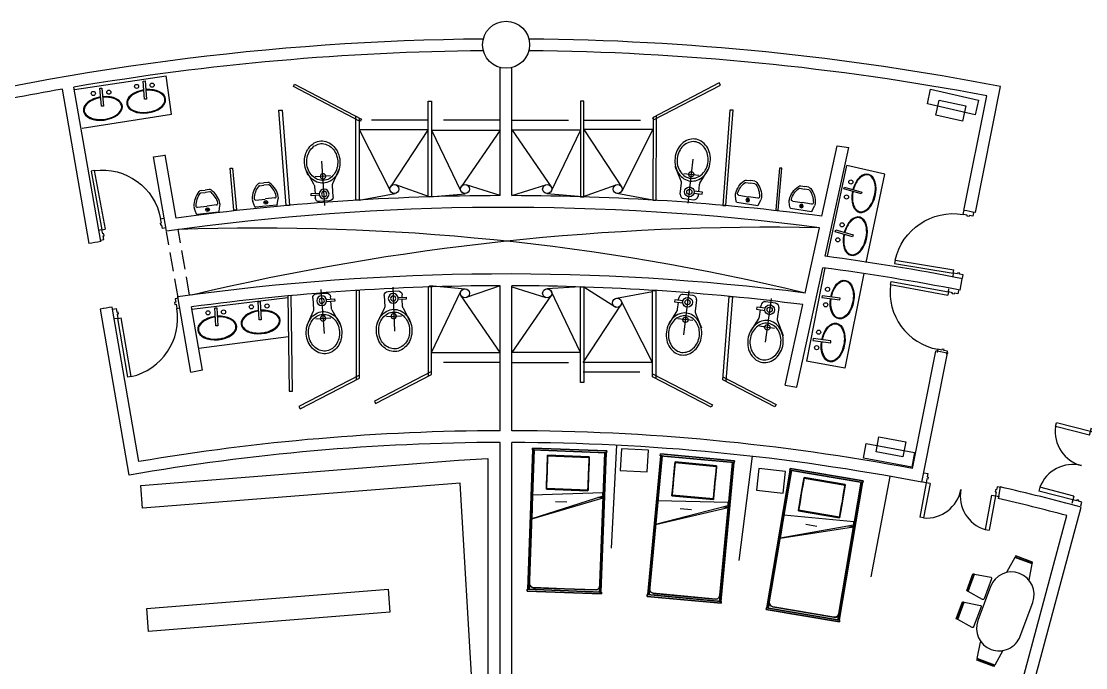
# Model space of a CAD drawing. Header units: millimetres. Extents: x 9 to 248, y 25 to 124.
# Drawn here: x 84.67 to 98.25, y 107.21 to 115.46 of the extents above; entities that cross this region are included whole.
import ezdxf

# ---------------------------------------------------------------- set-up
doc = ezdxf.new("R2010")
doc.units = ezdxf.units.MM
doc.header["$LTSCALE"] = 0.8
doc.header["$MEASUREMENT"] = 0
doc.linetypes.add('0', pattern=[0])
doc.linetypes.add('ACAD_ISO02W100', pattern=[15, 12, -3])
for name, color, linetype in [('CANCELERIA', 30, 'Continuous'), ('COLUMNAS', 5, 'Continuous'), ('cortina', 2, 'ZIGZAG'), ('MSAN', 2, 'Continuous'), ('MUEBLES', 2, 'Continuous'), ('MUROS', 6, 'Continuous')]:
    doc.layers.add(name, color=color, linetype=linetype)
doc.linetypes.add('ZIGZAG', pattern='A,0.00254,-5.08,[131,ltypeshp.shx,S=5.08,R=0,X=-5.08,Y=0],-10.16,[131,ltypeshp.shx,S=5.08,R=180,X=5.08,Y=0],-5.08', length=20.32254)

# ---------------------------------------------------------------- blocks, each defined once
blk = doc.blocks.new('COLUMNA')
at = {"layer": 'COLUMNAS', "ltscale": 0.15}
blk.add_circle((78.551, 72.792), 0.3, dxfattribs=at)
blk = doc.blocks.new('Bett')
at = {"linetype": '0'}
for p, q in [((-0.104, 0.473, 0.456), (0.25, -0.508, 0.456)), ((-0.079, 0.479, 0.456), (-0.079, 0.403, 0.456)), ((1.212, 0.429, 0.456), (1.212, -0.457, 0.456))]:
    blk.add_line(p, q, dxfattribs=at)
at = {"linetype": 'Continuous'}
blk.add_line((1.212, -0.445, 0.456), (1.212, 0.416, 0.456), dxfattribs=at)
blk.add_line((0, -0.027), (0, -0.185))
at = {"linetype": 'Continuous', "extrusion": (-2.44923e-16, -1, 6.12303e-17)}
for points, elevation in [([(-0.635, 0.512, 0.748983), (-0.635, 0.487, -0.748983)], -0.264), ([(-0.635, 0.487, 0.143522), (-0.18, 0.487, 6.967589)], -0.264), ([(-0.18, 0.512, 0.143522), (-0.635, 0.512, 6.967589)], -0.264), ([(-0.18, 0.487, 0.748983), (-0.18, 0.512, 0.143522)], -0.264), ([(-0.635, 0.512, 0.748983), (-0.635, 0.487, -0.748983)], 0.318), ([(-0.18, 0.512, 0.143522), (-0.635, 0.512, 6.967589)], 0.318), ([(-0.635, 0.487, 0.143522), (-0.18, 0.487, 6.967589)], 0.318), ([(-0.18, 0.487, 0.748983), (-0.18, 0.512, 0.143522)], 0.318)]:
    blk.add_lwpolyline(points, format="xyb", dxfattribs=dict(at, elevation=elevation))
at = {"linetype": 'Continuous'}
for points in [[(-0.737, 0.505, 0.81), (-0.712, 0.505, 0.81), (-0.712, 0.505), (-0.737, 0.505)], [(-0.737, -0.533, 0.81), (-0.737, 0.505, 0.81), (-0.737, 0.505), (-0.737, -0.533)], [(-0.737, -0.533), (-0.737, 0.505), (-0.712, 0.505), (-0.712, -0.533)], [(-0.712, 0.505, 0.81), (-0.737, 0.505, 0.81), (-0.737, -0.533, 0.81), (-0.712, -0.533, 0.81)], [(-0.712, 0.498, 0.405), (1.238, 0.498, 0.405), (1.238, 0.498, 0.203), (-0.712, 0.498, 0.203)], [(1.238, 0.498, 0.203), (1.238, 0.479, 0.203), (-0.712, 0.479, 0.203), (-0.712, 0.498, 0.203)], [(-0.712, 0.479, 0.405), (1.238, 0.479, 0.405), (1.238, 0.498, 0.405), (-0.712, 0.498, 0.405)], [(1.238, 0.479, 0.405), (-0.712, 0.479, 0.405), (-0.712, 0.479, 0.203), (1.238, 0.479, 0.203)], [(-0.079, 0.479, 0.456), (-0.148, 0.473, 0.456), (-0.079, -0.508, 0.456), (0.25, -0.508, 0.456)], [(1.238, 0.505), (1.238, 0.505, 0.506), (1.263, 0.505, 0.506), (1.263, 0.505)], [(1.238, 0.505), (1.263, 0.505), (1.263, -0.533), (1.238, -0.533)], [(1.263, -0.533, 0.506), (1.263, 0.505, 0.506), (1.238, 0.505, 0.506), (1.238, -0.533, 0.506)], [(1.263, 0.505), (1.263, 0.505, 0.506), (1.263, -0.533, 0.506), (1.263, -0.533)], [(-0.712, -0.533, 0.81), (-0.737, -0.533, 0.81), (-0.737, -0.533), (-0.712, -0.533)], [(-0.712, -0.508, 0.203), (-0.712, -0.508, 0.405), (1.238, -0.508, 0.405), (1.238, -0.508, 0.203)], [(-0.712, -0.508, 0.203), (1.238, -0.508, 0.203), (1.238, -0.527, 0.203), (-0.712, -0.527, 0.203)], [(1.238, -0.527, 0.405), (1.238, -0.508, 0.405), (-0.712, -0.508, 0.405), (-0.712, -0.527, 0.405)], [(1.238, -0.527, 0.203), (1.238, -0.527, 0.405), (-0.712, -0.527, 0.405), (-0.712, -0.527, 0.203)], [(1.263, -0.533), (1.263, -0.533, 0.506), (1.238, -0.533, 0.506), (1.238, -0.533)]]:
    blk.add_3dface(points, dxfattribs=at)
mesh = blk.add_polyface(dxfattribs=at)
corners = [(1.149, 0.479, 0.456), (1.149, 0.479, 0.38), (-0.079, 0.479, 0.456), (-0.079, 0.479, 0.38)]
mesh.append_faces([[corners[k] for k in face] for face in [(0, 1, 2)]], dxfattribs={"vtx1": -1})
mesh.append_faces([[corners[k] for k in face] for face in [(1, 3, 2)]], dxfattribs={"vtx2": -1})
mesh = blk.add_polyface(dxfattribs=at)
corners = [(1.212, 0.416, 0.38), (1.204, 0.448, 0.38), (1.204, 0.448, 0.456), (1.212, 0.416, 0.456), (1.181, 0.471, 0.38), (1.181, 0.471, 0.456), (1.149, 0.479, 0.456), (1.149, 0.479, 0.38)]
mesh.append_faces([[corners[k] for k in face] for face in [(2, 4, 5)]], dxfattribs={"vtx0": -1})
mesh.append_faces([[corners[k] for k in face] for face in [(5, 4, 6)]], dxfattribs={"vtx1": -1})
mesh.append_faces([[corners[k] for k in face] for face in [(0, 1, 2), (2, 3, 0), (2, 1, 4), (4, 7, 6)]], dxfattribs={"vtx2": -1})
mesh = blk.add_polyface(dxfattribs=at)
corners = [(1.212, 0.416, 0.38), (1.212, 0.416, 0.456), (1.212, -0.445, 0.456), (1.212, -0.445, 0.38)]
mesh.append_faces([[corners[k] for k in face] for face in [(0, 1, 2), (2, 3, 0)]], dxfattribs={"vtx2": -1})
mesh = blk.add_polyface(dxfattribs=at)
corners = [(1.212, -0.445, 0.456), (1.204, -0.476, 0.456), (1.204, -0.476, 0.38), (1.212, -0.445, 0.38), (1.181, -0.5, 0.456), (1.181, -0.5, 0.38), (1.149, -0.508, 0.38), (1.149, -0.508, 0.456)]
mesh.append_faces([[corners[k] for k in face] for face in [(4, 6, 5)]], dxfattribs={"vtx0": -1})
mesh.append_faces([[corners[k] for k in face] for face in [(0, 1, 2), (2, 3, 0), (4, 5, 2), (2, 1, 4), (4, 7, 6)]], dxfattribs={"vtx2": -1})
mesh = blk.add_polyface(dxfattribs=at)
corners = [(-0.079, -0.508, 0.38), (1.149, -0.508, 0.38), (1.149, -0.508, 0.456), (-0.079, -0.508, 0.456)]
mesh.append_faces([[corners[k] for k in face] for face in [(0, 1, 2), (2, 3, 0)]], dxfattribs={"vtx2": -1})
mesh = blk.add_polymesh((7, 7), dxfattribs=at)
for k, corner in enumerate([(-0.18, 0.264, 0.487), (-0.175, 0.264, 0.489), (-0.171, 0.264, 0.494), (-0.17, 0.264, 0.499), (-0.171, 0.264, 0.505), (-0.175, 0.264, 0.509), (-0.18, 0.264, 0.512), (-0.254, 0.264, 0.468), (-0.25, 0.264, 0.474), (-0.247, 0.264, 0.485), (-0.246, 0.264, 0.499), (-0.247, 0.264, 0.513), (-0.25, 0.264, 0.525), (-0.254, 0.264, 0.53), (-0.331, 0.264, 0.458), (-0.328, 0.264, 0.465), (-0.327, 0.264, 0.48), (-0.326, 0.264, 0.499), (-0.327, 0.264, 0.519), (-0.328, 0.264, 0.534), (-0.331, 0.264, 0.541), (-0.407, 0.264, 0.454), (-0.407, 0.264, 0.461), (-0.407, 0.264, 0.478), (-0.407, 0.264, 0.499), (-0.407, 0.264, 0.52), (-0.407, 0.264, 0.537), (-0.407, 0.264, 0.545), (-0.484, 0.264, 0.458), (-0.487, 0.264, 0.465), (-0.488, 0.264, 0.48), (-0.489, 0.264, 0.499), (-0.488, 0.264, 0.519), (-0.487, 0.264, 0.534), (-0.484, 0.264, 0.541), (-0.56, 0.264, 0.468), (-0.565, 0.264, 0.474), (-0.568, 0.264, 0.485), (-0.569, 0.264, 0.499), (-0.568, 0.264, 0.513), (-0.565, 0.264, 0.525), (-0.56, 0.264, 0.53), (-0.635, 0.264, 0.487), (-0.64, 0.264, 0.489), (-0.644, 0.264, 0.494), (-0.645, 0.264, 0.499), (-0.644, 0.264, 0.505), (-0.64, 0.264, 0.509), (-0.635, 0.264, 0.512)]):
    mesh.set_mesh_vertex(divmod(k, 7), corner)
mesh = blk.add_polymesh((2, 7), dxfattribs=at)
for k, corner in enumerate([(-0.635, -0.318, 0.512), (-0.64, -0.318, 0.509), (-0.644, -0.318, 0.505), (-0.645, -0.318, 0.499), (-0.644, -0.318, 0.494), (-0.64, -0.318, 0.489), (-0.635, -0.318, 0.487), (-0.635, 0.264, 0.512), (-0.64, 0.264, 0.509), (-0.644, 0.264, 0.505), (-0.645, 0.264, 0.499), (-0.644, 0.264, 0.494), (-0.64, 0.264, 0.489), (-0.635, 0.264, 0.487)]):
    mesh.set_mesh_vertex(divmod(k, 7), corner)
mesh = blk.add_polymesh((2, 7), dxfattribs=at)
for k, corner in enumerate([(-0.18, -0.318, 0.487), (-0.175, -0.318, 0.489), (-0.171, -0.318, 0.494), (-0.17, -0.318, 0.499), (-0.171, -0.318, 0.505), (-0.175, -0.318, 0.509), (-0.18, -0.318, 0.512), (-0.18, 0.264, 0.487), (-0.175, 0.264, 0.489), (-0.171, 0.264, 0.494), (-0.17, 0.264, 0.499), (-0.171, 0.264, 0.505), (-0.175, 0.264, 0.509), (-0.18, 0.264, 0.512)]):
    mesh.set_mesh_vertex(divmod(k, 7), corner)
mesh = blk.add_polymesh((7, 7), dxfattribs=at)
for k, corner in enumerate([(-0.18, -0.318, 0.487), (-0.175, -0.318, 0.489), (-0.171, -0.318, 0.494), (-0.17, -0.318, 0.499), (-0.171, -0.318, 0.505), (-0.175, -0.318, 0.509), (-0.18, -0.318, 0.512), (-0.254, -0.318, 0.468), (-0.25, -0.318, 0.474), (-0.247, -0.318, 0.485), (-0.246, -0.318, 0.499), (-0.247, -0.318, 0.513), (-0.25, -0.318, 0.525), (-0.254, -0.318, 0.53), (-0.331, -0.318, 0.458), (-0.328, -0.318, 0.465), (-0.327, -0.318, 0.48), (-0.326, -0.318, 0.499), (-0.327, -0.318, 0.519), (-0.328, -0.318, 0.534), (-0.331, -0.318, 0.541), (-0.407, -0.318, 0.454), (-0.407, -0.318, 0.461), (-0.407, -0.318, 0.478), (-0.407, -0.318, 0.499), (-0.407, -0.318, 0.52), (-0.407, -0.318, 0.537), (-0.407, -0.318, 0.545), (-0.484, -0.318, 0.458), (-0.487, -0.318, 0.465), (-0.488, -0.318, 0.48), (-0.489, -0.318, 0.499), (-0.488, -0.318, 0.519), (-0.487, -0.318, 0.534), (-0.484, -0.318, 0.541), (-0.56, -0.318, 0.468), (-0.565, -0.318, 0.474), (-0.568, -0.318, 0.485), (-0.569, -0.318, 0.499), (-0.568, -0.318, 0.513), (-0.565, -0.318, 0.525), (-0.56, -0.318, 0.53), (-0.635, -0.318, 0.487), (-0.64, -0.318, 0.489), (-0.644, -0.318, 0.494), (-0.645, -0.318, 0.499), (-0.644, -0.318, 0.505), (-0.64, -0.318, 0.509), (-0.635, -0.318, 0.512)]):
    mesh.set_mesh_vertex(divmod(k, 7), corner)
blk = doc.blocks.new('p2h')
for p, q in [((0, 0.12), (0.05, 0.12)), ((0.1, 0), (0, 0)), ((0.05, 0), (0.05, -0.447)), ((0.1, 0), (0.1, -0.447)), ((0.9, 0), (1, 0)), ((0.9, 0), (0.9, -0.447)), ((1, 0.12), (0.95, 0.12)), ((0.95, 0), (0.95, -0.447)), ((0.1, -0.447), (0.05, -0.447)), ((0.9, -0.447), (0.95, -0.447))]:
    blk.add_line(p, q)
for points in [[(0.05, 0.12), (0.05, 0.077), (0.063, 0.077), (0.063, 0.051), (0.05, 0.051), (0.05, 0), (0.01, 0)], [(0.95, 0.12), (0.95, 0.077), (0.937, 0.077), (0.937, 0.051), (0.95, 0.051), (0.95, 0), (0.99, 0)]]:
    blk.add_lwpolyline(points)
for centre, start, end in [((0.05, 0), 276.3794, 0), ((0.95, 0), 180, 263.6206)]:
    blk.add_arc(centre, 0.45, start, end)
blk = doc.blocks.new('FLUX', base_point=(26.698, 2.043))
for p, q in [((26.582, 1.888), (26.582, 1.919)), ((26.76, 1.969), (26.632, 1.969)), ((26.697, 2.022), (26.697, 1.457)), ((26.81, 1.919), (26.81, 1.774)), ((26.532, 1.888), (26.532, 1.86)), ((26.642, 1.888), (26.532, 1.888)), ((26.532, 1.86), (26.64, 1.86)), ((26.582, 1.773), (26.582, 1.86)), ((26.577, 1.751), (26.491, 1.566)), ((26.792, 1.65), (26.6, 1.65)), ((26.816, 1.75), (26.912, 1.574))]:
    blk.add_line(p, q)
for points in [[(26.7, 1.737, 0.114983), (26.616, 1.717, 0.103863), (26.54, 1.658, 0.09123), (26.492, 1.572, 0.083945), (26.474, 1.467, 0.083945), (26.492, 1.362, 0.09123), (26.54, 1.277, 0.103863), (26.616, 1.218, 0.114983), (26.7, 1.198, 0.114983), (26.785, 1.218, 0.103863), (26.86, 1.277, 0.09123), (26.909, 1.362, 0.083945), (26.927, 1.467, 0.083945), (26.909, 1.572, 0.09123), (26.86, 1.658, 0.103863), (26.785, 1.717, 0.114983)], [(26.7, 1.702, 0.114859), (26.627, 1.685, 0.103833), (26.561, 1.633, 0.091287), (26.518, 1.559, 0.084042), (26.503, 1.467, 0.084042), (26.518, 1.376, 0.091287), (26.561, 1.301, 0.103833), (26.627, 1.25, 0.114859), (26.7, 1.232, 0.114859), (26.774, 1.25, 0.103833), (26.84, 1.301, 0.091287), (26.883, 1.376, 0.084042), (26.898, 1.467, 0.084042), (26.883, 1.559, 0.091287), (26.84, 1.633, 0.103833), (26.774, 1.685, 0.114859)]]:
    blk.add_lwpolyline(points, format="xyb", close=True)
for centre, radius in [((26.698, 1.876), 0.0623), ((26.698, 1.876), 0.0332), ((26.699, 1.65), 0.0338)]:
    blk.add_circle(centre, radius)
for centre, start, end in [((26.632, 1.919), 90, 180), ((26.76, 1.919), 0, 90), ((26.532, 1.773), 334.9229, 0), ((26.86, 1.774), 180, 208.4688)]:
    blk.add_arc(centre, 0.05, start, end)
blk = doc.blocks.new('WCFLUX')
at = {"layer": 'MSAN', "color": 7, "xscale": -1}
blk.add_blockref('FLUX', (0.005, 0.586), dxfattribs=at)
blk = doc.blocks.new('P1H0')
for p, q in [((0, 0.15), (0.05, 0.15)), ((0.05, 0), (0.1, 0)), ((0.05, -0.899), (0.05, 0)), ((0.1, -0.899), (0.1, 0)), ((1, 0.15), (0.95, 0.15)), ((0.1, -0.899), (0.05, -0.899))]:
    blk.add_line(p, q)
for points in [[(0.05, 0.15), (0.05, 0.096), (0.066, 0.096), (0.066, 0.064), (0.05, 0.064), (0.05, 0), (0, 0)], [(0.95, 0.15), (0.95, 0.096), (0.934, 0.096), (0.934, 0.064), (0.95, 0.064), (0.95, 0), (1, 0)]]:
    blk.add_lwpolyline(points)
blk.add_arc((0.05, 0), 0.9, 273.1847, 0)
blk = doc.blocks.new('MINGP1')
at = {"layer": 'MSAN'}
for p, q in [((-0.133, 0.118), (-0.153, 0.049)), ((-0.133, 0.118), (-0.153, 0.049)), ((-0.124, 0.126), (0.146, 0.126)), ((-0.124, 0.126), (0.146, 0.126)), ((-0.111, 0.034), (0.011, 0.034)), ((-0.111, 0.034), (0.011, 0.034)), ((0.133, 0.034), (0.012, 0.034)), ((0.133, 0.034), (0.012, 0.034)), ((0.155, 0.118), (0.175, 0.049)), ((0.155, 0.118), (0.175, 0.049)), ((-0.046, -0.142), (0.011, -0.142)), ((-0.046, -0.142), (0.011, -0.142)), ((-0.041, -0.173), (0.011, -0.173)), ((-0.041, -0.173), (0.011, -0.173)), ((0.068, -0.142), (0.012, -0.142)), ((0.068, -0.142), (0.012, -0.142)), ((0.063, -0.173), (0.012, -0.173)), ((0.063, -0.173), (0.012, -0.173))]:
    blk.add_line(p, q, dxfattribs=at)
for radius in [0.0236, 0.0236, 0.00865, 0.00865]:
    blk.add_circle((0.01, 0.078), radius, dxfattribs=at)
for centre, radius, start, end in [((-0.076, 0.027), 0.08, 163.9075, 184.4031), ((-0.076, 0.027), 0.08, 163.9075, 184.4031), ((0.123, 0.042), 0.28, 184.4031, 226.7696), ((0.123, 0.042), 0.28, 184.4031, 226.7696), ((-0.124, 0.116), 0.01, 90, 163.9075), ((-0.124, 0.116), 0.01, 90, 163.9075), ((-0.111, 0.014), 0.02, 90, 188.6816), ((-0.111, 0.014), 0.02, 90, 188.6816), ((0.146, 0.053), 0.28, 188.6816, 222.3611), ((0.146, 0.053), 0.28, 188.6816, 222.3611), ((-0.124, 0.053), 0.28, 317.6389, 351.3184), ((-0.124, 0.053), 0.28, 317.6389, 351.3184), ((-0.101, 0.042), 0.28, 313.2304, 355.5969), ((-0.101, 0.042), 0.28, 313.2304, 355.5969), ((0.133, 0.014), 0.02, 351.3184, 90), ((0.133, 0.014), 0.02, 351.3184, 90), ((0.146, 0.116), 0.01, 16.0925, 90), ((0.146, 0.116), 0.01, 16.0925, 90), ((0.098, 0.027), 0.08, 355.5969, 16.0925), ((0.098, 0.027), 0.08, 355.5969, 16.0925), ((-0.046, -0.122), 0.02, 222.3611, 270), ((-0.046, -0.122), 0.02, 222.3611, 270), ((0.068, -0.122), 0.02, 270, 317.6389), ((0.068, -0.122), 0.02, 270, 317.6389), ((-0.041, -0.133), 0.04, 226.7696, 270), ((-0.041, -0.133), 0.04, 226.7696, 270), ((0.063, -0.133), 0.04, 270, 313.2304), ((0.063, -0.133), 0.04, 270, 313.2304)]:
    blk.add_arc(centre, radius, start, end, dxfattribs=at)

msp = doc.modelspace()

# ---------------------------------------------------------------- linework, layer by layer
at = {"layer": 'cortina', "ltscale": 0.15}
for p, q in [((92.263, 110.049), (92.196, 108.733)), ((93.994, 109.907), (93.825, 108.578)), ((95.754, 109.651), (95.512, 108.368))]:
    msp.add_line(p, q, dxfattribs=at)
at = {"layer": 'MUEBLES', "ltscale": 0.15}
for p, q in [((85.347, 114.588), (86.516, 114.764)), ((86.585, 114.272), (86.516, 114.764)), ((85.447, 114.097), (86.585, 114.272)), ((88.98, 114.079), (89.862, 114.08)), ((88.98, 114.079), (89.379, 113.291)), ((89.862, 114.08), (89.382, 113.348)), ((89.903, 114.071), (90.78, 114.071)), ((89.903, 114.071), (90.278, 113.292)), ((90.778, 114.071), (90.281, 113.348)), ((91.807, 114.071), (90.93, 114.071)), ((90.932, 114.071), (91.429, 113.348)), ((91.807, 114.071), (91.432, 113.292)), ((92.73, 114.079), (91.848, 114.08)), ((91.848, 114.08), (92.329, 113.348)), ((92.73, 114.079), (92.332, 113.291)), ((94.956, 112.462), (95.205, 113.617)), ((95.69, 113.508), (95.205, 113.617)), ((95.451, 112.382), (95.69, 113.508)), ((89.88, 113.219), (89.449, 113.371)), ((90.78, 113.234), (90.348, 113.372)), ((90.93, 113.234), (91.363, 113.372)), ((91.83, 113.219), (92.261, 113.371)), ((88.98, 113.177), (89.44, 113.26)), ((89.88, 113.219), (90.335, 113.259)), ((91.83, 113.219), (91.375, 113.259)), ((92.73, 113.177), (92.27, 113.26)), ((94.925, 112.311), (94.691, 111.122)), ((95.422, 112.239), (95.179, 111.031)), ((89.88, 112.086), (90.335, 112.045)), ((90.78, 112.084), (90.348, 111.933)), ((90.93, 112.07), (91.363, 111.933)), ((86.847, 111.783), (88.07, 111.936)), ((89.903, 111.233), (90.278, 112.013)), ((90.778, 111.233), (90.281, 111.957)), ((90.932, 111.233), (91.429, 111.957)), ((91.805, 112.068), (91.375, 112.045)), ((91.807, 111.233), (91.432, 112.013)), ((91.847, 112.068), (92.254, 111.812)), ((92.723, 112.006), (92.263, 111.923)), ((91.841, 111.103), (92.322, 111.835)), ((92.723, 111.104), (92.325, 111.892)), ((86.936, 111.289), (88.077, 111.436)), ((89.903, 111.233), (90.78, 111.233)), ((91.807, 111.233), (90.93, 111.233)), ((95.179, 111.031), (94.691, 111.122)), ((92.723, 111.104), (91.841, 111.103)), ((90.247, 109.859), (90.623, 109.881)), ((90.623, 109.881), (90.623, 105.777)), ((90.265, 109.566), (90.49, 105.767)), ((97.16, 109.517), (97.134, 109.369)), ((89.351, 108.21), (89.374, 107.917))]:
    msp.add_line(p, q, dxfattribs=at)
at = {"layer": 'MUEBLES', "linetype": 'ZIGZAG', "ltscale": 0.15}
for p, q in [((89.862, 114.197), (89.139, 114.197)), ((90.78, 114.198), (90.058, 114.198)), ((90.93, 114.198), (91.652, 114.198)), ((91.849, 114.197), (92.571, 114.197)), ((90.78, 111.106), (90.058, 111.106)), ((90.93, 111.106), (91.652, 111.106)), ((91.841, 110.986), (92.564, 110.986))]:
    msp.add_line(p, q, dxfattribs=at)
at = {"layer": 'MUEBLES', "linetype": 'Continuous'}
for p, q in [((97.408, 108.413), (97.408, 108.413)), ((97.037, 108.244), (96.877, 107.812)), ((97.037, 108.244), (97.037, 108.244)), ((97.417, 107.611), (97.577, 108.043)), ((97.046, 107.442), (97.046, 107.442))]:
    msp.add_line(p, q, dxfattribs=at)
at = {"layer": 'MUEBLES'}
for points in [[(86.268, 114.467), (86.243, 114.465), (86.225, 114.695), (86.249, 114.697)], [(88.157, 114.655), (89.01, 114.211), (88.995, 114.182), (88.142, 114.626)], [(93.575, 114.672), (92.722, 114.228), (92.737, 114.2), (93.59, 114.643)], [(85.716, 114.377), (85.692, 114.375), (85.673, 114.605), (85.698, 114.607)], [(89.861, 114.439), (89.903, 114.439), (89.905, 113.219), (89.863, 113.219)], [(91.849, 114.439), (91.807, 114.439), (91.806, 113.219), (91.847, 113.219)], [(87.956, 114.323), (87.997, 114.326), (88.09, 113.109), (88.048, 113.106)], [(93.755, 114.323), (93.713, 114.326), (93.621, 113.109), (93.662, 113.106)], [(87.336, 113.584), (87.366, 113.586), (87.413, 113.052), (87.382, 113.049)], [(94.374, 113.584), (94.344, 113.586), (94.297, 113.052), (94.328, 113.049)], [(95.396, 113.28), (95.389, 113.257), (95.167, 113.321), (95.174, 113.344)], [(95.285, 112.732), (95.278, 112.709), (95.056, 112.773), (95.063, 112.796)], [(88.087, 110.737), (88.128, 110.738), (88.111, 111.958), (88.07, 111.957)], [(91.848, 110.848), (91.807, 110.848), (91.805, 112.068), (91.847, 112.068)], [(95.114, 111.903), (95.117, 111.927), (94.888, 111.956), (94.885, 111.932)], [(87.175, 111.574), (87.151, 111.573), (87.138, 111.803), (87.163, 111.804)], [(87.729, 111.65), (87.705, 111.649), (87.692, 111.879), (87.716, 111.881)], [(94.999, 111.356), (95.002, 111.38), (94.773, 111.409), (94.77, 111.385)]]:
    msp.add_lwpolyline(points, close=True, dxfattribs=at)
at = {"layer": 'MUEBLES', "ltscale": 0.15}
for points in [[(96.844, 114.267), (96.232, 114.405), (96.274, 114.591), (96.886, 114.453)], [(96.679, 114.185), (96.34, 114.262), (96.383, 114.454), (96.722, 114.378)], [(95.452, 110.07), (96.069, 109.954), (96.034, 109.767), (95.417, 109.882)], [(95.614, 110.157), (95.956, 110.093), (95.92, 109.899), (95.578, 109.963)], [(94.05, 109.476), (94.392, 109.438), (94.423, 109.713), (94.081, 109.751)]]:
    msp.add_lwpolyline(points, close=True, dxfattribs=at)
at = {"layer": 'MUEBLES'}
for points in [[(88.979, 114.227), (88.98, 113.176), (88.939, 113.176), (88.937, 114.249)], [(92.732, 114.234), (92.73, 113.176), (92.772, 113.176), (92.773, 114.255)], [(88.984, 110.906), (88.985, 112.023), (88.944, 112.023), (88.942, 110.885)], [(89.902, 110.953), (89.903, 112.068), (89.862, 112.068), (89.86, 110.931)], [(92.725, 110.923), (92.724, 112.024), (92.765, 112.024), (92.767, 110.902)], [(93.621, 110.885), (93.702, 111.948), (93.744, 111.945), (93.661, 110.864)], [(89.902, 110.989), (89.175, 110.611), (89.19, 110.582), (89.902, 110.953)], [(88.984, 110.943), (88.212, 110.541), (88.227, 110.513), (88.984, 110.906)], [(92.725, 110.96), (93.489, 110.562), (93.474, 110.533), (92.725, 110.923)], [(93.623, 110.92), (94.302, 110.567), (94.287, 110.538), (93.621, 110.885)]]:
    msp.add_lwpolyline(points, dxfattribs=at)
at = {"layer": 'MUEBLES', "ltscale": 0.15, "elevation": -0.034}
msp.add_lwpolyline([(92.313, 109.727), (92.657, 109.708), (92.673, 109.985), (92.329, 110.004)], close=True, dxfattribs=at)
at = {"layer": 'MUEBLES', "ltscale": 0.15}
for points in [[(90.271, 109.566), (86.217, 109.244), (86.194, 109.536), (90.247, 109.859)], [(89.374, 107.917), (86.293, 107.672), (86.27, 107.965), (89.351, 108.21)]]:
    msp.add_lwpolyline(points, dxfattribs=at)
at = {"layer": 'MUEBLES', "linetype": 'ByBlock'}
for points in [[(97.527, 108.327), (97.529, 108.327), (97.571, 108.535), (97.349, 108.617), (97.245, 108.433), (97.244, 108.424)], [(97.572, 108.542), (97.575, 108.556), (97.36, 108.636), (97.352, 108.624), (97.572, 108.542)], [(96.746, 108.186), (96.734, 108.194), (96.814, 108.409), (96.828, 108.407), (96.746, 108.186)], [(96.613, 107.828), (96.6, 107.835), (96.681, 108.051), (96.695, 108.048), (96.613, 107.828)], [(97.193, 107.429), (97.194, 107.428), (97.091, 107.243), (96.869, 107.326), (96.911, 107.533), (96.915, 107.541)], [(97.087, 107.237), (97.08, 107.224), (96.864, 107.305), (96.867, 107.319), (97.087, 107.237)]]:
    msp.add_lwpolyline(points, dxfattribs=at)
for points in [[(96.955, 108.088), (96.953, 108.083), (96.949, 108.081), (96.944, 108.08), (96.939, 108.081), (96.937, 108.08), (96.753, 108.183), (96.835, 108.405), (97.042, 108.363), (97.05, 108.358), (97.052, 108.352), (97.052, 108.347), (97.051, 108.345)], [(96.822, 107.73), (96.82, 107.725), (96.816, 107.723), (96.811, 107.721), (96.805, 107.723), (96.804, 107.721), (96.619, 107.825), (96.702, 108.047), (96.909, 108.005), (96.917, 108), (96.918, 107.994), (96.919, 107.989), (96.918, 107.987)]]:
    msp.add_lwpolyline(points, close=True, dxfattribs=at)
at = {"layer": 'MUEBLES', "ltscale": 0.15}
for centre, radius in [((86.14, 114.628), 0.0263), ((86.338, 114.644), 0.0263), ((85.588, 114.538), 0.0263), ((85.786, 114.554), 0.0263), ((95.255, 113.408), 0.0263), ((89.43, 113.317), 0.0578), ((90.33, 113.317), 0.0578), ((91.38, 113.317), 0.0578), ((92.28, 113.317), 0.0578), ((95.2, 113.217), 0.0263), ((95.144, 112.861), 0.0263), ((95.089, 112.67), 0.0263), ((90.33, 111.988), 0.0578), ((91.38, 111.988), 0.0578), ((94.958, 112.038), 0.0263), ((87.605, 111.815), 0.0263), ((87.804, 111.826), 0.0263), ((92.273, 111.866), 0.0578), ((94.934, 111.841), 0.0263), ((87.051, 111.738), 0.0263), ((87.25, 111.749), 0.0263), ((94.844, 111.491), 0.0263), ((94.819, 111.294), 0.0263)]:
    msp.add_circle(centre, radius, dxfattribs=at)
for centre, radius, start, end in [((87.723, 83.22), 29.599, 76.4183, 92.0361), ((94.226, 80.91), 31.92, 88.8731, 103.3708)]:
    msp.add_arc(centre, radius, start, end, dxfattribs=at)
at = {"layer": 'MUEBLES', "linetype": 'ByBlock'}
for centre, start, end in [((97.307, 108.143), 69.5972, 159.5972), ((97.307, 108.143), 339.5972, 69.5972), ((97.147, 107.712), 159.5972, 249.5972), ((97.147, 107.712), 249.5972, 339.5972)]:
    msp.add_arc(centre, 0.288, start, end, dxfattribs=at)
at = {"layer": 'MUEBLES', "ltscale": 0.15}
for centre, major_axis in [((86.262, 114.437, 0.85), (-0.248, -0.032)), ((85.71, 114.347, 0.85), (-0.248, -0.032)), ((95.422, 113.264, 0.85), (-0.058, -0.243)), ((95.311, 112.716, 0.85), (-0.058, -0.243)), ((87.169, 111.544, 0.85), (-0.249, -0.026)), ((87.723, 111.621, 0.85), (-0.249, -0.026))]:
    msp.add_ellipse(centre, major_axis=major_axis, ratio=0.595573, start_param=4.748798, end_param=10.934048, dxfattribs=at)
at = {"layer": 'MUEBLES', "ltscale": 0.15, "extrusion": (0, 0, -1)}
for centre in [(95.144, 111.907, 0.85), (95.029, 111.36, 0.85)]:
    msp.add_ellipse(centre, major_axis=(0.043, 0.246), ratio=0.595573, start_param=4.748798, end_param=10.934048, dxfattribs=at)
at = {"layer": 'MUEBLES', "ltscale": 0.15}
for points in [[(86.235, 114.574, 0.85), (86.191, 114.568, 0.85), (86.147, 114.553, 0.85), (86.049, 114.498, 0.85), (86.016, 114.447, 0.85), (86.031, 114.359, 0.85), (86.08, 114.319, 0.85), (86.224, 114.287, 0.85), (86.315, 114.296, 0.85), (86.455, 114.357, 0.85), (86.499, 114.408, 0.85), (86.504, 114.498, 0.85), (86.466, 114.541, 0.85), (86.359, 114.577, 0.85), (86.309, 114.582, 0.85), (86.259, 114.577, 0.85)], [(85.684, 114.484, 0.85), (85.639, 114.478, 0.85), (85.596, 114.463, 0.85), (85.497, 114.408, 0.85), (85.464, 114.357, 0.85), (85.479, 114.269, 0.85), (85.528, 114.229, 0.85), (85.672, 114.197, 0.85), (85.764, 114.206, 0.85), (85.903, 114.267, 0.85), (85.947, 114.318, 0.85), (85.953, 114.408, 0.85), (85.915, 114.451, 0.85), (85.808, 114.487, 0.85), (85.758, 114.492, 0.85), (85.707, 114.487, 0.85)], [(95.284, 113.288, 0.85), (95.274, 113.244, 0.85), (95.272, 113.198, 0.85), (95.289, 113.087, 0.85), (95.325, 113.038, 0.85), (95.413, 113.02, 0.85), (95.468, 113.052, 0.85), (95.548, 113.175, 0.85), (95.572, 113.264, 0.85), (95.564, 113.416, 0.85), (95.533, 113.476, 0.85), (95.45, 113.512, 0.85), (95.396, 113.492, 0.85), (95.325, 113.405, 0.85), (95.303, 113.36, 0.85), (95.289, 113.311, 0.85)], [(95.173, 112.74, 0.85), (95.163, 112.696, 0.85), (95.161, 112.65, 0.85), (95.178, 112.539, 0.85), (95.214, 112.49, 0.85), (95.302, 112.473, 0.85), (95.357, 112.504, 0.85), (95.438, 112.627, 0.85), (95.461, 112.716, 0.85), (95.453, 112.868, 0.85), (95.422, 112.928, 0.85), (95.339, 112.965, 0.85), (95.285, 112.944, 0.85), (95.214, 112.857, 0.85), (95.192, 112.812, 0.85), (95.178, 112.763, 0.85)], [(95.008, 111.94, 0.85), (95.017, 111.985, 0.85), (95.033, 112.027, 0.85), (95.092, 112.123, 0.85), (95.145, 112.154, 0.85), (95.232, 112.135, 0.85), (95.27, 112.084, 0.85), (95.296, 111.939, 0.85), (95.282, 111.848, 0.85), (95.215, 111.711, 0.85), (95.162, 111.669, 0.85), (95.072, 111.668, 0.85), (95.03, 111.708, 0.85), (95, 111.817, 0.85), (94.997, 111.867, 0.85), (95.004, 111.917, 0.85)], [(87.145, 111.682, 0.85), (87.101, 111.677, 0.85), (87.057, 111.663, 0.85), (86.958, 111.611, 0.85), (86.923, 111.56, 0.85), (86.936, 111.472, 0.85), (86.984, 111.431, 0.85), (87.127, 111.395, 0.85), (87.219, 111.402, 0.85), (87.36, 111.46, 0.85), (87.405, 111.509, 0.85), (87.412, 111.6, 0.85), (87.376, 111.644, 0.85), (87.27, 111.682, 0.85), (87.22, 111.688, 0.85), (87.169, 111.685, 0.85)], [(87.699, 111.759, 0.85), (87.654, 111.753, 0.85), (87.611, 111.74, 0.85), (87.511, 111.687, 0.85), (87.477, 111.637, 0.85), (87.49, 111.548, 0.85), (87.537, 111.507, 0.85), (87.68, 111.472, 0.85), (87.772, 111.479, 0.85), (87.913, 111.536, 0.85), (87.959, 111.586, 0.85), (87.966, 111.676, 0.85), (87.929, 111.72, 0.85), (87.823, 111.758, 0.85), (87.773, 111.764, 0.85), (87.723, 111.761, 0.85)], [(94.893, 111.393, 0.85), (94.902, 111.438, 0.85), (94.918, 111.48, 0.85), (94.977, 111.576, 0.85), (95.03, 111.607, 0.85), (95.117, 111.588, 0.85), (95.155, 111.537, 0.85), (95.181, 111.392, 0.85), (95.167, 111.301, 0.85), (95.1, 111.164, 0.85), (95.048, 111.122, 0.85), (94.957, 111.121, 0.85), (94.915, 111.161, 0.85), (94.885, 111.27, 0.85), (94.882, 111.32, 0.85), (94.889, 111.37, 0.85)]]:
    msp.add_open_spline(points, degree=3, knots=[4.748798, 4.748798, 4.748798, 4.748798, 5.302919, 5.302919, 6.3056, 6.3056, 7.308282, 7.308282, 8.310963, 8.310963, 9.313644, 9.313644, 10.316325, 10.316325, 10.934048, 10.934048, 10.934048, 10.934048], dxfattribs=at)
at = {"layer": 'MUROS', "ltscale": 0.15}
for p, q in [((90.78, 113.234), (90.78, 114.869)), ((90.93, 114.831), (90.93, 114.869)), ((90.93, 113.234), (90.93, 114.869)), ((85.535, 112.623), (85.193, 114.593)), ((85.682, 112.648), (85.341, 114.619)), ((96.846, 113.018), (97.166, 114.626)), ((96.699, 113.046), (96.989, 114.508)), ((94.885, 112.972), (95.08, 113.87)), ((94.929, 112.461), (95.229, 113.848)), ((95.08, 113.87), (95.229, 113.848)), ((86.357, 113.731), (86.506, 113.752)), ((86.522, 112.779), (86.357, 113.731)), ((86.645, 112.948), (86.505, 113.756)), ((94.673, 111.991), (94.854, 112.824)), ((94.567, 110.79), (94.897, 112.314)), ((90.78, 110.234), (90.78, 112.084)), ((90.93, 110.234), (90.93, 112.084)), ((96.649, 112.027), (96.678, 112.174)), ((86.834, 110.983), (86.668, 111.941)), ((86.169, 109.84), (85.828, 111.811)), ((86.982, 111.008), (86.842, 111.814)), ((94.419, 110.816), (94.642, 111.844)), ((86.047, 109.667), (85.68, 111.785)), ((96.044, 109.75), (96.342, 111.251)), ((96.162, 109.575), (96.489, 111.223)), ((86.834, 110.983), (86.981, 111.01)), ((94.416, 110.817), (94.567, 110.79)), ((90.78, 105.45), (90.78, 110.084)), ((90.93, 105.45), (90.93, 110.084)), ((96.96, 104.654), (98.194, 109.258)), ((96.815, 104.693), (98.01, 109.152))]:
    msp.add_line(p, q, dxfattribs=at)
at = {"layer": 'MUROS', "linetype": 'ACAD_ISO02W100', "ltscale": 0.025}
for p, q in [((86.669, 111.936), (86.523, 112.774)), ((86.816, 111.962), (86.671, 112.8))]:
    msp.add_line(p, q, dxfattribs=at)
at = {"layer": 'MUROS', "ltscale": 0.15}
for radius, start, end in [(33.075, 90.5038, 104.4962), (33.075, 79.001, 89.4962), (33.075, 79.001, 89.4962), (32.925, 90.5049, 99.6417), (32.925, 79.2631, 89.4951), (32.925, 99.9027, 104.4951), (31.075, 90.1383, 97.7858), (31.075, 82.5479, 89.8617), (30.925, 82.571, 98.0539), (31.435, 79.0135, 79.2869), (30.925, 99.629, 99.9141), (30.575, 79.0164, 82.3438), (30.075, 82.7062, 98.0034), (30.425, 79.0164, 82.3662), (29.925, 90.1436, 97.7069), (29.925, 82.7309, 89.8564), (30.075, 99.6231, 99.9141), (30.075, 99.6231, 99.9088), (29.605, 79.0164, 79.3194), (28.075, 90.1531, 99.6078), (28.075, 79.3498, 89.8469), (27.925, 90.1539, 99.9143), (27.925, 79.0452, 89.8461), (28.075, 74.8469, 77.0215), (27.925, 75.1539, 77.0057)]:
    msp.add_arc((90.855, 82.159), radius, start, end, dxfattribs=at)

# ---------------------------------------------------------------- block references
at = {"layer": 'CANCELERIA', "ltscale": 0.15}
for p, xscale, yscale, zscale, rotation in [((85.656, 112.791), -0.8468927913672701, 0.8468927913672701, 0.8468927913672701, 190.5468204482562), ((96.556, 112.202), -0.8457800219583567, 0.8457800219583567, 0.8457800219583567, 260.5298981282943), ((96.507, 112.045), 0.8267669470642172, 0.8267669470642172, 0.8267669470642172, 259.5898459077333), ((85.86, 111.66), 0.8457800219583567, 0.8457800219583567, 0.8457800219583567, 9.571217941356776)]:
    msp.add_blockref('P1H0', p, dxfattribs=dict(at, xscale=xscale, yscale=yscale, zscale=zscale, rotation=rotation))
for p, rotation in [((98.325, 110.272), 255.5584884878931), ((96.168, 109.578), 349.307912659191)]:
    msp.add_blockref('p2h', p, dxfattribs=dict(at, rotation=rotation))
at = {"layer": 'COLUMNAS', "rotation": 89.99999999999999}
msp.add_blockref('COLUMNA', (163.647, 36.608), dxfattribs=at)
at = {"layer": 'MUEBLES', "ltscale": 0.15, "xscale": -1}
for name, p, rotation in [('WCFLUX', (93.235, 113.699), 173.8277193426936), ('MINGP1', (93.941, 113.256), 171.5756972309727), ('MINGP1', (94.628, 113.18), 170.7167033176569), ('WCFLUX', (93.127, 111.457), 353.2937506958252), ('WCFLUX', (94.167, 111.361), 352.2020646366981)]:
    msp.add_blockref(name, p, dxfattribs=dict(at, rotation=rotation))
at = {"layer": 'MUEBLES', "ltscale": 0.15}
for name, p, rotation in [('WCFLUX', (88.511, 113.673), 183.8092853910953), ('MINGP1', (87.046, 113.135), 186.920301416132), ('MINGP1', (87.791, 113.226), 186.0613075028162), ('WCFLUX', (89.425, 111.503), 2.100145926348544), ('WCFLUX', (88.53, 111.474), 4.343254037963746)]:
    msp.add_blockref(name, p, dxfattribs=dict(at, rotation=rotation))
at = {"layer": 'MUEBLES', "ltscale": 0.15, "xscale": 0.9129365618596819, "yscale": 0.9129365618596819, "zscale": 0.9129365618596819}
for p, rotation in [((91.654, 109.321, -0.45), 267.8657982792237), ((93.247, 109.222, -0.416), 264.6522028038056), ((94.847, 109.008, -0.416), 260.3672382425078)]:
    msp.add_blockref('Bett', p, dxfattribs=dict(at, rotation=rotation))

doc.saveas('drawing.dxf')
